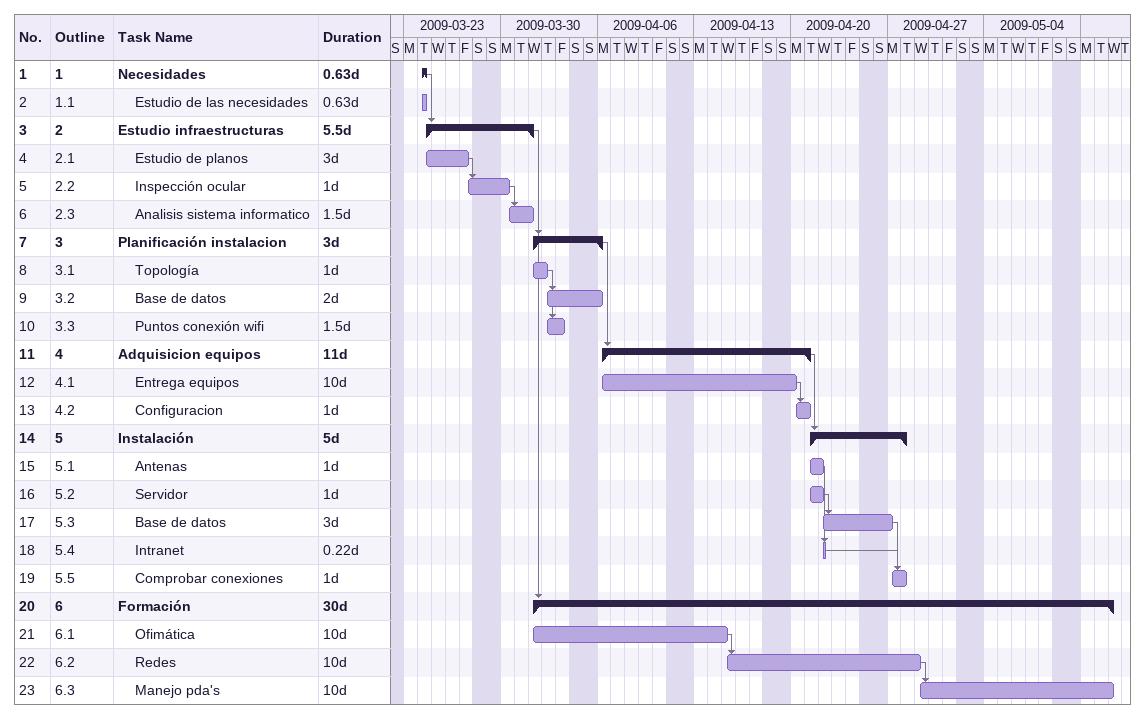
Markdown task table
| ID | WBS | Task | Duration | Start | Finish | Predecessors |
|---|---|---|---|---|---|---|
| 1 | 1 | **Necesidades** | 0.63d | 2009-03-24 | 2009-03-24 |  |
| 2 | 1.1 | Estudio de las necesidades | 0.63d | 2009-03-24 | 2009-03-24 |  |
| 3 | 2 | **Estudio infraestructuras** | 5.5d | 2009-03-24 | 2009-04-01 | 1 |
| 4 | 2.1 | Estudio de planos | 3d | 2009-03-24 | 2009-03-27 |  |
| 5 | 2.2 | Inspección ocular | 1d | 2009-03-27 | 2009-03-30 | 4 |
| 6 | 2.3 | Analisis sistema informatico | 1.5d | 2009-03-30 | 2009-04-01 | 5 |
| 7 | 3 | **Planificación instalacion** | 3d | 2009-04-01 | 2009-04-06 | 3 |
| 8 | 3.1 | Topología | 1d | 2009-04-01 | 2009-04-02 |  |
| 9 | 3.2 | Base de datos | 2d | 2009-04-02 | 2009-04-06 | 8 |
| 10 | 3.3 | Puntos conexión wifi | 1.5d | 2009-04-02 | 2009-04-03 | 8 |
| 11 | 4 | **Adquisicion equipos** | 11d | 2009-04-06 | 2009-04-21 | 7 |
| 12 | 4.1 | Entrega equipos | 10d | 2009-04-06 | 2009-04-20 |  |
| 13 | 4.2 | Configuracion | 1d | 2009-04-20 | 2009-04-21 | 12 |
| 14 | 5 | **Instalación** | 5d | 2009-04-21 | 2009-04-28 | 11 |
| 15 | 5.1 | Antenas | 1d | 2009-04-21 | 2009-04-22 |  |
| 16 | 5.2 | Servidor | 1d | 2009-04-21 | 2009-04-22 |  |
| 17 | 5.3 | Base de datos | 3d | 2009-04-22 | 2009-04-27 | 16 |
| 18 | 5.4 | Intranet | 0.22d | 2009-04-22 | 2009-04-22 | 15 |
| 19 | 5.5 | Comprobar conexiones | 1d | 2009-04-27 | 2009-04-28 | 17, 18 |
| 20 | 6 | **Formación** | 30d | 2009-04-01 | 2009-05-13 | 3 |
| 21 | 6.1 | Ofimática | 10d | 2009-04-01 | 2009-04-15 |  |
| 22 | 6.2 | Redes | 10d | 2009-04-15 | 2009-04-29 | 21 |
| 23 | 6.3 | Manejo pda's | 10d | 2009-04-29 | 2009-05-13 | 22 |
